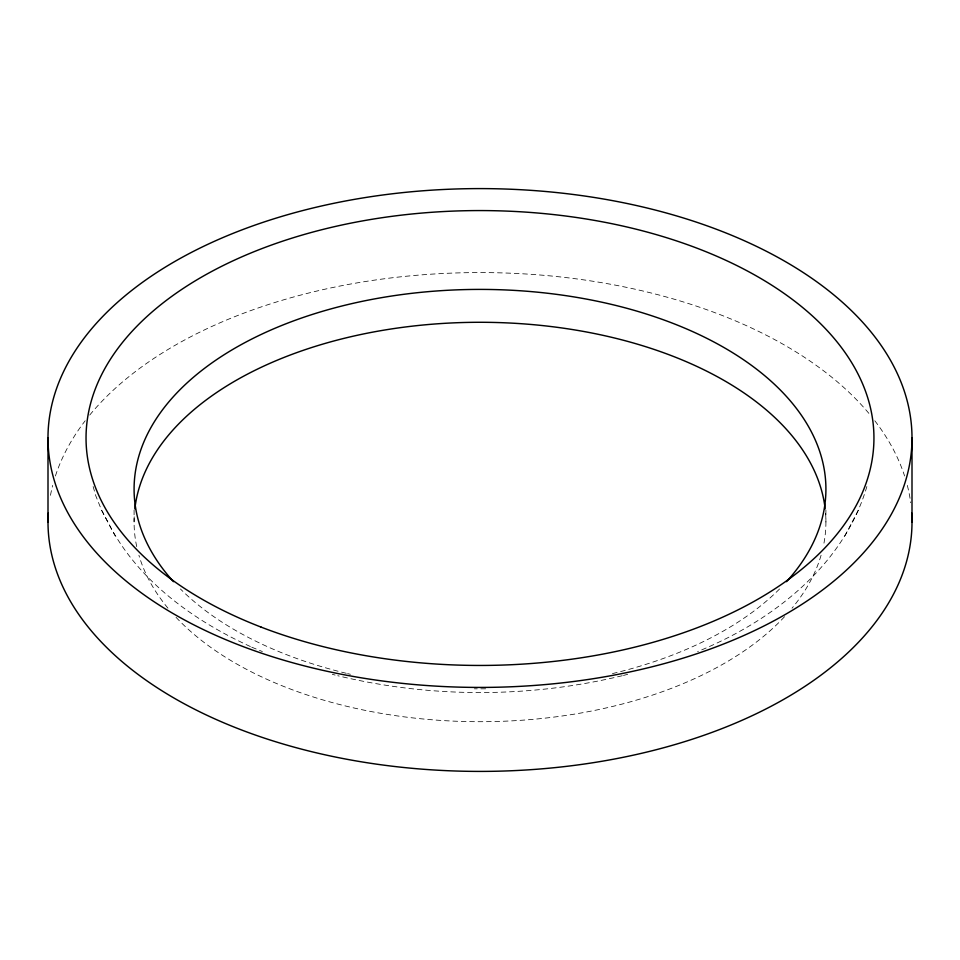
<?xml version="1.0" encoding="UTF-8"?>
<svg xmlns="http://www.w3.org/2000/svg" width="960" height="960" viewBox="0 0 960 960"><rect width="100%" height="100%" fill="white"/><g stroke="black" fill="none" stroke-linecap="round" stroke-linejoin="round"><path stroke-width="0.72" stroke-dasharray="4.8 3.6" d="M866.868 486.528C843.468 566.304 771.756 621.276 697.632 651.564M852.132 522.036L858.384 510.24M844.812 535.956L850.944 524.4M623.496 675.42L627.684 674.328M622.212 675.732C529.188 698.148 430.812 698.148 337.788 675.732M332.316 674.328L335.112 675.06M251.736 647.172L262.368 651.564M250.38 646.524C193.428 620.448 138.576 581.04 109.056 524.4M93.132 486.528L95.796 495.828L101.616 510.24L107.868 522.036M101.616 510.24L115.188 535.956M825.912 510.036L825.912 521.988M134.088 510.036L134.088 521.988M50.472 495.324A432 249.408 0 0 1 52.68 485.4M55.404 476.004A432 249.408 0 0 1 85.176 420.78M89.712 415.068A432 249.408 0 0 1 480 272.58A432 249.408 0 0 1 870.288 415.068M874.824 420.78A432 249.408 0 0 1 904.596 476.004M907.32 485.4A432 249.408 0 0 1 910.704 502.716M825.588 513.276A345.912 199.716 0 0 1 823.272 546.624M821.088 555.24A345.912 199.716 0 0 1 792.036 608.184M784.584 616.656A345.912 199.716 0 0 1 480 721.704A345.912 199.716 0 0 1 175.416 616.656M167.964 608.184A345.912 199.716 0 0 1 138.912 555.24M136.728 546.624A345.912 199.716 0 0 1 134.412 513.276M779.568 588.972A345.912 199.716 0 0 1 612.372 673.62M485.664 688.8A345.912 199.716 0 0 1 474.336 688.8M350.412 674.28A345.912 199.716 0 0 1 347.628 673.62M346.236 673.284A345.912 199.716 0 0 1 180.432 588.972"/><path stroke-width="1.44" d="M912 438.012A432 249.408 0 0 1 264 654.012A432 249.408 0 0 1 264 222.012A432 249.408 0 0 1 912 438.012L912 521.988M48 438.012L48 521.988M911.724 513.084A432 249.408 0 0 1 480 771.408A432 249.408 0 0 1 48.276 513.084M134.832 508.932A345.912 199.716 0 0 1 480 322.284A345.912 199.716 0 0 1 825.168 508.932M173.484 581.688A345.912 199.716 0 0 1 480 289.404A345.912 199.716 0 0 1 786.516 581.688M261.132 627.12A393.948 227.436 0 0 0 873.096 452.88A393.948 227.436 0 0 0 305.76 234.024A393.948 227.436 0 0 0 261.132 627.12"/></g></svg>
